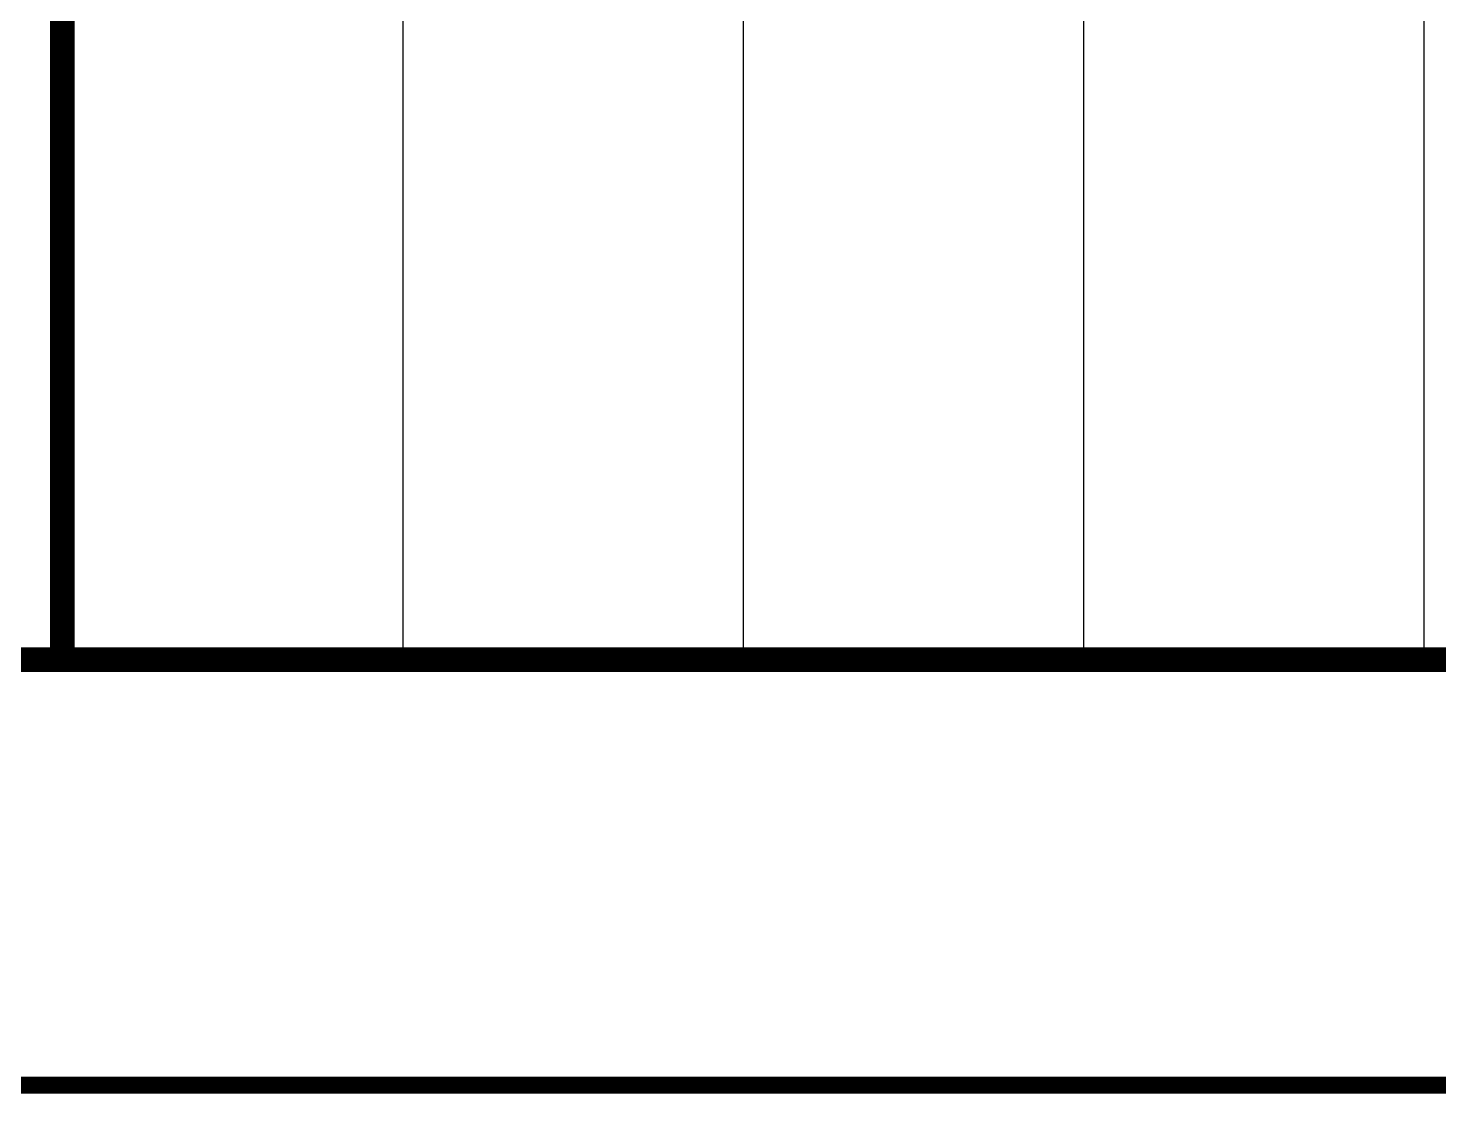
# Model space of a CAD drawing. Extents: x 447413 to 2975780, y -1432727 to 1301644.
# Drawn here: x 2730928 to 2735900, y 51920 to 55677 of the extents above; entities that cross this region are included whole.
import ezdxf

# ---------------------------------------------------------------- set-up
doc = ezdxf.new("R2010")
doc.units = 0
doc.header["$LTSCALE"] = 1000
doc.header["$MEASUREMENT"] = 0
doc.layers.add('图框', color=253, linetype='Continuous')

# ---------------------------------------------------------------- blocks, each defined once
blk = doc.blocks.new('A$C6B0021A6')
at = {"layer": '图框', "color": 153}
for p, q in [((111420, 79120, -84000), (117920, 79120, -84000)), ((111420, 78320, -84000), (117920, 78320, -84000)), ((111420, 77520, -84000), (117920, 77520, -84000)), ((111420, 76720, -84000), (117920, 76720, -84000))]:
    blk.add_line(p, q, dxfattribs=at)
at = {"layer": '图框', "color": 2, "const_width": 40, "elevation": -84000}
blk.add_lwpolyline([(20, 84120), (118920, 84120), (118920, 20), (20, 20)], close=True, dxfattribs=at)
at = {"layer": '图框', "color": 153, "const_width": 58, "elevation": -84000}
blk.add_lwpolyline([(111420, 83120), (117920, 83120), (117920, 1020), (111420, 1020)], close=True, dxfattribs=at)
blk.add_lwpolyline([(111420, 75920), (117920, 75920)], dxfattribs=at)

msp = doc.modelspace()

# ---------------------------------------------------------------- block references
at = {"xscale": 1.5, "yscale": 1.5, "zscale": 1.5, "rotation": 270}
msp.add_blockref('A$C6B0021A6', (2617168.3, 230330.5, 252000), dxfattribs=at)

doc.saveas('drawing.dxf')
